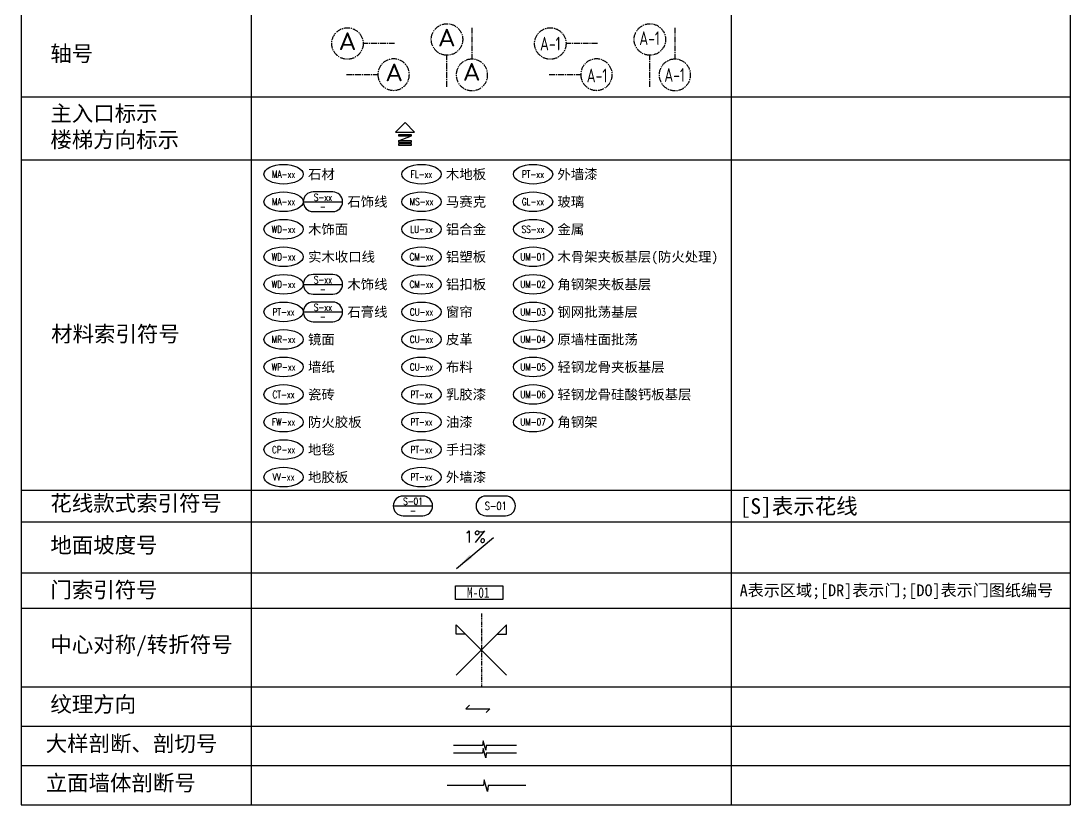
# Model space of a CAD drawing. Header units: millimetres. Extents: x -235126 to 312941, y -228449 to 114042.
# Drawn here: x -163310 to -161976, y 35428 to 36425 of the extents above; entities that cross this region are included whole.
import ezdxf
from ezdxf.enums import TextEntityAlignment as Align

# ---------------------------------------------------------------- set-up
doc = ezdxf.new("R2010")
doc.units = ezdxf.units.MM
doc.header["$LTSCALE"] = 800
doc.linetypes.add('CENTER2', pattern=[1.125, 0.75, -0.125, 0.125, -0.125])
doc.linetypes.add('PHANTOM2', pattern=[1.25, 0.625, -0.125, 0.125, -0.125, 0.125, -0.125])
doc.layers.add('AXIS', color=3, linetype='Continuous')
doc.layers.add('FC-地坪铺贴', color=8, linetype='Continuous')
doc.styles.add('HAN', font='romans', dxfattribs={"bigfont": 'hzdx.shx'})
doc.styles.add('HZDX', font='isocp3.shx', dxfattribs={"width": 0.8, "bigfont": 'hzdx.shx'})
doc.styles.add('ISO', font='ISOCP.shx', dxfattribs={"width": 0.75})
doc.styles.add('LINEDRAW', font='txt.shx', dxfattribs={"width": 0.7, "bigfont": '1.shx'})
doc.styles.add('TXT', font='txt.shx')
doc.styles.add('宋-ZY', font='')
doc.styles.add('繁线体', font='simhei.ttf')
doc.styles.add('黑体', font='simhei.ttf', dxfattribs={"width": 0.8})
doc.styles.get('宋-ZY').set_extended_font_data('SimSun')

# ---------------------------------------------------------------- blocks, each defined once
blk = doc.blocks.new('MH3.5')
at = {"color": 2}
blk.add_lwpolyline([(12, -1.75), (0, -1.75), (0, 1.75), (12, 1.75)], close=True, dxfattribs=at)
at = {"color": 4, "ltscale": 2, "style": 'HZDX', "width": 0.8}
blk.add_attdef('CH+2.400', text='', height=2.64, dxfattribs=at).set_placement((5.78, 0.01), align=Align.MIDDLE_CENTER)
blk = doc.blocks.new('MARK-IN')
for p, q in [((-120, -123), (0, 0)), ((0, 0), (120, -123)), ((-120, -123), (120, -123)), ((-83, -235), (83, -171))]:
    blk.add_line(p, q)
for points in [[(83, -171), (83, -156), (-83, -156), (-83, -171)], [(83, -250), (83, -235), (-83, -235), (-83, -250)], [(83, -289), (83, -273), (-83, -273), (-83, -289)]]:
    blk.add_lwpolyline(points, close=True)
blk = doc.blocks.new('A$C48007FC5')
at = {"color": 2}
blk.add_line((0, 0), (9.47, 7.93), dxfattribs=at)
blk.add_solid([(0, 0), (3.37, 3.45), (3.99, 2.71)], dxfattribs=at)
at = {"color": 7, "style": 'HAN'}
blk.add_text('1%', height=3, rotation=359.7652, dxfattribs=at).set_placement((1.87, 6.61))
blk = doc.blocks.new('MARK-S-2')
at = {"color": 0}
blk.add_lwpolyline([(7.5, 2.5), (2.5, 2.5, 1), (2.5, -2.5), (7.5, -2.5, 1)], format="xyb", close=True, dxfattribs=at)
at = {"color": 7, "style": 'LINEDRAW', "width": 0.75}
blk.add_attdef('S-01', text='', height=2, dxfattribs=at).set_placement((5, 0), align=Align.MIDDLE_CENTER)
blk = doc.blocks.new('MARK-S-1')
blk.add_line((0, 0), (10, 0))
at = {"color": 0}
blk.add_lwpolyline([(7.5, 2.5), (2.5, 2.5, 1), (2.5, -2.5), (7.5, -2.5, 1)], format="xyb", close=True, dxfattribs=at)
at = {"color": 7, "style": 'LINEDRAW', "width": 0.75}
for tag, p in [('S-01', (5, 1.15)), ('-', (5, -1.23))]:
    blk.add_attdef(tag, text='', height=1.8, dxfattribs=at).set_placement(p, align=Align.MIDDLE_CENTER)
blk = doc.blocks.new('MARK-ME-M1')
blk.add_ellipse((5, 0), major_axis=(5, 0), ratio=0.5)
at = {"color": 7, "style": '宋-ZY'}
blk.add_attdef('MA-XX', text='', height=1.88, dxfattribs=at).set_placement((5, 0), align=Align.MIDDLE_CENTER)
blk.add_attdef('材料', text='', height=2.5, dxfattribs=at).set_placement((11.2, 0), align=Align.MIDDLE_LEFT)
blk = doc.blocks.new('MARK-ME-M2')
blk.add_line((10, 0), (20, 0))
blk.add_lwpolyline([(17.5, 2.5), (12.5, 2.5, 1), (12.5, -2.5), (17.5, -2.5, 1)], format="xyb", close=True)
blk.add_ellipse((5, 0), major_axis=(5, 0), ratio=0.5)
at = {"color": 2, "style": 'TXT', "width": 0.75}
for tag, p in [('MA-XX', (5, 0)), ('S-01', (15, 1.15)), ('-', (15, -1.23))]:
    blk.add_attdef(tag, text='', height=1.8, dxfattribs=at).set_placement(p, align=Align.MIDDLE_CENTER)
at = {"color": 7, "style": '宋-ZY'}
blk.add_attdef('材料', text='', height=2.5, dxfattribs=at).set_placement((21.2, 0), align=Align.MIDDLE_LEFT)
blk = doc.blocks.new('ZHTHA1')
at = {"color": 8, "linetype": 'CENTER2', "ltscale": 0.0025}
blk.add_line((0, 0), (-8, 0), dxfattribs=at)
blk.add_ellipse((-12, 0), major_axis=(2.83, 2.83), ratio=1, start_param=5.497787, end_param=11.780972, dxfattribs=at)
at = {"color": 7, "style": 'ISO', "width": 1.25}
blk.add_attdef('A', text='', height=4.5, dxfattribs=at).set_placement((-12, -3.03), align=Align.BOTTOM_CENTER)

msp = doc.modelspace()

# ---------------------------------------------------------------- linework, layer by layer
for p, q in [((-163309.9, 37223.5), (-163309.9, 35428.4)), ((-163017.3, 37223.5), (-163017.3, 35428.4)), ((-162406.6, 37223.5), (-162406.6, 35428.4)), ((-161975.7, 37223.5), (-161975.7, 35428.4)), ((-163309.9, 36328.4), (-161975.7, 36328.4)), ((-163309.9, 36328.4), (-161975.7, 36328.4)), ((-163309.9, 36248.4), (-161975.7, 36248.4)), ((-163309.9, 36248.4), (-161975.7, 36248.4)), ((-163309.9, 35828.4), (-161975.7, 35828.4)), ((-163309.9, 35828.4), (-161975.7, 35828.4)), ((-163309.9, 35828.4), (-161975.7, 35828.4)), ((-163309.9, 35788.4), (-161975.7, 35788.4)), ((-163309.9, 35788.4), (-161975.7, 35788.4)), ((-163309.9, 35788.4), (-161975.7, 35788.4)), ((-163309.9, 35723.4), (-161975.7, 35723.4)), ((-163309.9, 35723.4), (-161975.7, 35723.4)), ((-163309.9, 35723.4), (-161975.7, 35723.4)), ((-163309.9, 35723.4), (-161975.7, 35723.4)), ((-163309.9, 35723.4), (-161975.7, 35723.4)), ((-163309.9, 35723.4), (-161975.7, 35723.4)), ((-163309.9, 35723.4), (-161975.7, 35723.4)), ((-163309.9, 35678.4), (-161975.7, 35678.4)), ((-163309.9, 35578.4), (-161975.7, 35578.4)), ((-163309.9, 35578.4), (-161975.7, 35578.4)), ((-163309.9, 35578.4), (-161975.7, 35578.4)), ((-163309.9, 35528.4), (-161975.7, 35528.4)), ((-163309.9, 35478.4), (-161975.7, 35478.4)), ((-163309.9, 35428.4), (-161975.7, 35428.4))]:
    msp.add_line(p, q)
at = {"color": 253, "linetype": 'PHANTOM2', "ltscale": 0.01}
msp.add_line((-162724.4, 35671.7), (-162724.4, 35578.5), dxfattribs=at)
msp.add_lwpolyline([(-162697.7, 36284, 0, 0, 0), (-162645, 36284, 6, 0, 0), (-162621.5, 36284, 0, 0, 0)], format="xyseb")
at = {"color": 2}
for points in [[(-162744.4, 35645.3), (-162756.4, 35645.3), (-162756.4, 35657.3), (-162692.4, 35593.3)], [(-162704.4, 35645.3), (-162692.4, 35645.3), (-162692.4, 35657.3), (-162756.4, 35593.3)]]:
    msp.add_lwpolyline(points, dxfattribs=at)
at = {"color": 7}
for points in [[(-162679.9, 35504.1), (-162718.1, 35504.1), (-162718.7, 35498.1), (-162722.3, 35510.1), (-162722.9, 35504.1), (-162760, 35504.1)], [(-162679.9, 35494.1), (-162718.1, 35494.1), (-162718.7, 35488.1), (-162722.3, 35500.1), (-162722.9, 35494.1), (-162760, 35494.1)], [(-162668, 35453), (-162715.6, 35453), (-162716.4, 35445.5), (-162720.9, 35460.5), (-162721.6, 35453), (-162768, 35453)]]:
    msp.add_lwpolyline(points, dxfattribs=at)
at = {"layer": 'FC-地坪铺贴', "color": 7}
msp.add_lwpolyline([(-162739.5, 35555.3), (-162744.1, 35550.7), (-162713.5, 35550.7), (-162718.1, 35546.1)], dxfattribs=at)

# ---------------------------------------------------------------- block references
for name, p, xscale, yscale, zscale in [('MARK-IN', (-162821.5, 36295.8), 0.1000000000021828, 0.1000000000021828, 0.1000000000021828), ('A$C48007FC5', (-162756.2, 35728.9), 5, 5, 5)]:
    msp.add_blockref(name, p, dxfattribs=dict(xscale=xscale, yscale=yscale, zscale=zscale))
ref = msp.add_blockref('MARK-ME-M1', (-163000.9, 36230.1), dxfattribs=dict(xscale=5, yscale=5, zscale=5))
ref.add_attrib('材料', '石材', dxfattribs={"color": 7, "height": 12.5, "style": '宋-ZY'}).set_placement((-162944.9, 36230.1), align=Align.MIDDLE_LEFT)
ref.add_attrib('MA-XX', 'MA-xx', dxfattribs={"color": 2, "height": 9, "style": 'TXT', "width": 0.75}).set_placement((-162975.9, 36230.1), align=Align.MIDDLE_CENTER)
ref = msp.add_blockref('MARK-ME-M1', (-162825.5, 36230.1), dxfattribs=dict(xscale=5, yscale=5, zscale=5))
ref.add_attrib('材料', '木地板', dxfattribs={"color": 7, "height": 12.5, "style": '宋-ZY'}).set_placement((-162769.5, 36230.1), align=Align.MIDDLE_LEFT)
ref.add_attrib('MA-XX', 'FL-xx', dxfattribs={"color": 2, "height": 9, "style": 'TXT', "width": 0.75}).set_placement((-162800.5, 36230.1), align=Align.MIDDLE_CENTER)
ref = msp.add_blockref('MARK-ME-M1', (-162683.7, 36230.1), dxfattribs=dict(xscale=5, yscale=5, zscale=5))
ref.add_attrib('材料', '外墙漆', dxfattribs={"color": 7, "height": 12.5, "style": '宋-ZY'}).set_placement((-162627.7, 36230.1), align=Align.MIDDLE_LEFT)
ref.add_attrib('MA-XX', 'PT-xx', dxfattribs={"color": 2, "height": 9, "style": 'TXT', "width": 0.75}).set_placement((-162658.7, 36230.1), align=Align.MIDDLE_CENTER)
at = {"xscale": 5, "yscale": 5, "zscale": 5}
for p, values in [((-163000.9, 36195.1), {'MA-XX': 'MA-xx', '-': '-', 'S-01': 'S-xx', '材料': '石饰线'}), ((-163000.9, 36090.1), {'MA-XX': 'WD-xx', '-': '-', 'S-01': 'S-xx', '材料': '木饰线'}), ((-163000.9, 36055.1), {'MA-XX': 'PT-xx', '-': '-', 'S-01': 'S-xx', '材料': '石膏线'})]:
    msp.add_blockref('MARK-ME-M2', p, dxfattribs=at).add_auto_attribs(values)
ref = msp.add_blockref('MARK-ME-M1', (-162825.5, 36195.1), dxfattribs=dict(xscale=5, yscale=5, zscale=5))
ref.add_attrib('材料', '马赛克', dxfattribs={"color": 7, "height": 12.5, "style": '宋-ZY'}).set_placement((-162769.5, 36195.1), align=Align.MIDDLE_LEFT)
ref.add_attrib('MA-XX', 'MS-xx', dxfattribs={"color": 2, "height": 9, "style": 'TXT', "width": 0.75}).set_placement((-162800.5, 36195.1), align=Align.MIDDLE_CENTER)
ref = msp.add_blockref('MARK-ME-M1', (-162683.7, 36195.1), dxfattribs=dict(xscale=5, yscale=5, zscale=5))
ref.add_attrib('材料', '玻璃', dxfattribs={"color": 7, "height": 12.5, "style": '宋-ZY'}).set_placement((-162627.7, 36195.1), align=Align.MIDDLE_LEFT)
ref.add_attrib('MA-XX', 'GL-xx', dxfattribs={"color": 2, "height": 9, "style": 'TXT', "width": 0.75}).set_placement((-162658.7, 36195.1), align=Align.MIDDLE_CENTER)
ref = msp.add_blockref('MARK-ME-M1', (-163000.9, 36160.1), dxfattribs=dict(xscale=5, yscale=5, zscale=5))
ref.add_attrib('材料', '木饰面', dxfattribs={"color": 7, "height": 12.5, "style": '宋-ZY'}).set_placement((-162944.9, 36160.1), align=Align.MIDDLE_LEFT)
ref.add_attrib('MA-XX', 'WD-xx', dxfattribs={"color": 2, "height": 9, "style": 'TXT', "width": 0.75}).set_placement((-162975.9, 36160.1), align=Align.MIDDLE_CENTER)
ref = msp.add_blockref('MARK-ME-M1', (-162825.5, 36160.1), dxfattribs=dict(xscale=5, yscale=5, zscale=5))
ref.add_attrib('材料', '铝合金', dxfattribs={"color": 7, "height": 12.5, "style": '宋-ZY'}).set_placement((-162769.5, 36160.1), align=Align.MIDDLE_LEFT)
ref.add_attrib('MA-XX', 'LU-xx', dxfattribs={"color": 2, "height": 9, "style": 'TXT', "width": 0.75}).set_placement((-162800.5, 36160.1), align=Align.MIDDLE_CENTER)
ref = msp.add_blockref('MARK-ME-M1', (-162683.7, 36160.1), dxfattribs=dict(xscale=5, yscale=5, zscale=5))
ref.add_attrib('材料', '金属', dxfattribs={"color": 7, "height": 12.5, "style": '宋-ZY'}).set_placement((-162627.7, 36160.1), align=Align.MIDDLE_LEFT)
ref.add_attrib('MA-XX', 'SS-xx', dxfattribs={"color": 2, "height": 9, "style": 'TXT', "width": 0.75}).set_placement((-162658.7, 36160.1), align=Align.MIDDLE_CENTER)
ref = msp.add_blockref('MARK-ME-M1', (-163000.9, 36125.1), dxfattribs=dict(xscale=5, yscale=5, zscale=5))
ref.add_attrib('材料', '实木收口线', dxfattribs={"color": 7, "height": 12.5, "style": '宋-ZY'}).set_placement((-162944.9, 36125.1), align=Align.MIDDLE_LEFT)
ref.add_attrib('MA-XX', 'WD-xx', dxfattribs={"color": 2, "height": 9, "style": 'TXT', "width": 0.75}).set_placement((-162975.9, 36125.1), align=Align.MIDDLE_CENTER)
ref = msp.add_blockref('MARK-ME-M1', (-162825.5, 36125.1), dxfattribs=dict(xscale=5, yscale=5, zscale=5))
ref.add_attrib('材料', '铝塑板', dxfattribs={"color": 7, "height": 12.5, "style": '宋-ZY'}).set_placement((-162769.5, 36125.1), align=Align.MIDDLE_LEFT)
ref.add_attrib('MA-XX', 'CM-xx', dxfattribs={"color": 2, "height": 9, "style": 'TXT', "width": 0.75}).set_placement((-162800.5, 36125.1), align=Align.MIDDLE_CENTER)
ref = msp.add_blockref('MARK-ME-M1', (-162683.7, 36125.1), dxfattribs=dict(xscale=5, yscale=5, zscale=5))
ref.add_attrib('材料', '木骨架夹板基层(防火处理)', dxfattribs={"color": 7, "height": 12.5, "style": '宋-ZY'}).set_placement((-162627.7, 36125.1), align=Align.MIDDLE_LEFT)
ref.add_attrib('MA-XX', 'UM-01', dxfattribs={"color": 2, "height": 9, "style": 'TXT', "width": 0.75}).set_placement((-162658.7, 36125.1), align=Align.MIDDLE_CENTER)
ref = msp.add_blockref('MARK-ME-M1', (-162825.5, 36090.1), dxfattribs=dict(xscale=5, yscale=5, zscale=5))
ref.add_attrib('材料', '铝扣板', dxfattribs={"color": 7, "height": 12.5, "style": '宋-ZY'}).set_placement((-162769.5, 36090.1), align=Align.MIDDLE_LEFT)
ref.add_attrib('MA-XX', 'CM-xx', dxfattribs={"color": 2, "height": 9, "style": 'TXT', "width": 0.75}).set_placement((-162800.5, 36090.1), align=Align.MIDDLE_CENTER)
ref = msp.add_blockref('MARK-ME-M1', (-162683.7, 36090.1), dxfattribs=dict(xscale=5, yscale=5, zscale=5))
ref.add_attrib('材料', '角钢架夹板基层', dxfattribs={"color": 7, "height": 12.5, "style": '宋-ZY'}).set_placement((-162627.7, 36090.1), align=Align.MIDDLE_LEFT)
ref.add_attrib('MA-XX', 'UM-02', dxfattribs={"color": 2, "height": 9, "style": 'TXT', "width": 0.75}).set_placement((-162658.7, 36090.1), align=Align.MIDDLE_CENTER)
ref = msp.add_blockref('MARK-ME-M1', (-162825.5, 36055.1), dxfattribs=dict(xscale=5, yscale=5, zscale=5))
ref.add_attrib('材料', '窗帘', dxfattribs={"color": 7, "height": 12.5, "style": '宋-ZY'}).set_placement((-162769.5, 36055.1), align=Align.MIDDLE_LEFT)
ref.add_attrib('MA-XX', 'CU-xx', dxfattribs={"color": 2, "height": 9, "style": 'TXT', "width": 0.75}).set_placement((-162800.5, 36055.1), align=Align.MIDDLE_CENTER)
ref = msp.add_blockref('MARK-ME-M1', (-162683.7, 36055.1), dxfattribs=dict(xscale=5, yscale=5, zscale=5))
ref.add_attrib('材料', '钢网批荡基层', dxfattribs={"color": 7, "height": 12.5, "style": '宋-ZY'}).set_placement((-162627.7, 36055.1), align=Align.MIDDLE_LEFT)
ref.add_attrib('MA-XX', 'UM-03', dxfattribs={"color": 2, "height": 9, "style": 'TXT', "width": 0.75}).set_placement((-162658.7, 36055.1), align=Align.MIDDLE_CENTER)
ref = msp.add_blockref('MARK-ME-M1', (-163000.9, 36020.1), dxfattribs=dict(xscale=5, yscale=5, zscale=5))
ref.add_attrib('材料', '镜面', dxfattribs={"color": 7, "height": 12.5, "style": '宋-ZY'}).set_placement((-162944.9, 36020.1), align=Align.MIDDLE_LEFT)
ref.add_attrib('MA-XX', 'MR-xx', dxfattribs={"color": 2, "height": 9, "style": 'TXT', "width": 0.75}).set_placement((-162975.9, 36020.1), align=Align.MIDDLE_CENTER)
ref = msp.add_blockref('MARK-ME-M1', (-162825.5, 36020.1), dxfattribs=dict(xscale=5, yscale=5, zscale=5))
ref.add_attrib('材料', '皮革', dxfattribs={"color": 7, "height": 12.5, "style": '宋-ZY'}).set_placement((-162769.5, 36020.1), align=Align.MIDDLE_LEFT)
ref.add_attrib('MA-XX', 'CU-xx', dxfattribs={"color": 2, "height": 9, "style": 'TXT', "width": 0.75}).set_placement((-162800.5, 36020.1), align=Align.MIDDLE_CENTER)
ref = msp.add_blockref('MARK-ME-M1', (-162683.7, 36020.1), dxfattribs=dict(xscale=5, yscale=5, zscale=5))
ref.add_attrib('材料', '原墙柱面批荡', dxfattribs={"color": 7, "height": 12.5, "style": '宋-ZY'}).set_placement((-162627.7, 36020.1), align=Align.MIDDLE_LEFT)
ref.add_attrib('MA-XX', 'UM-04', dxfattribs={"color": 2, "height": 9, "style": 'TXT', "width": 0.75}).set_placement((-162658.7, 36020.1), align=Align.MIDDLE_CENTER)
ref = msp.add_blockref('MARK-ME-M1', (-163000.9, 35985.1), dxfattribs=dict(xscale=5, yscale=5, zscale=5))
ref.add_attrib('材料', '墙纸', dxfattribs={"color": 7, "height": 12.5, "style": '宋-ZY'}).set_placement((-162944.9, 35985.1), align=Align.MIDDLE_LEFT)
ref.add_attrib('MA-XX', 'WP-xx', dxfattribs={"color": 2, "height": 9, "style": 'TXT', "width": 0.75}).set_placement((-162975.9, 35985.1), align=Align.MIDDLE_CENTER)
ref = msp.add_blockref('MARK-ME-M1', (-162825.5, 35985.1), dxfattribs=dict(xscale=5, yscale=5, zscale=5))
ref.add_attrib('材料', '布料', dxfattribs={"color": 7, "height": 12.5, "style": '宋-ZY'}).set_placement((-162769.5, 35985.1), align=Align.MIDDLE_LEFT)
ref.add_attrib('MA-XX', 'CU-xx', dxfattribs={"color": 2, "height": 9, "style": 'TXT', "width": 0.75}).set_placement((-162800.5, 35985.1), align=Align.MIDDLE_CENTER)
ref = msp.add_blockref('MARK-ME-M1', (-162683.7, 35985.1), dxfattribs=dict(xscale=5, yscale=5, zscale=5))
ref.add_attrib('材料', '轻钢龙骨夹板基层', dxfattribs={"color": 7, "height": 12.5, "style": '宋-ZY'}).set_placement((-162627.7, 35985.1), align=Align.MIDDLE_LEFT)
ref.add_attrib('MA-XX', 'UM-05', dxfattribs={"color": 2, "height": 9, "style": 'TXT', "width": 0.75}).set_placement((-162658.7, 35985.1), align=Align.MIDDLE_CENTER)
ref = msp.add_blockref('MARK-ME-M1', (-163000.9, 35950.1), dxfattribs=dict(xscale=5, yscale=5, zscale=5))
ref.add_attrib('材料', '瓷砖', dxfattribs={"color": 7, "height": 12.5, "style": '宋-ZY'}).set_placement((-162944.9, 35950.1), align=Align.MIDDLE_LEFT)
ref.add_attrib('MA-XX', 'CT-xx', dxfattribs={"color": 2, "height": 9, "style": 'TXT', "width": 0.75}).set_placement((-162975.9, 35950.1), align=Align.MIDDLE_CENTER)
ref = msp.add_blockref('MARK-ME-M1', (-162825.5, 35950.1), dxfattribs=dict(xscale=5, yscale=5, zscale=5))
ref.add_attrib('材料', '乳胶漆', dxfattribs={"color": 7, "height": 12.5, "style": '宋-ZY'}).set_placement((-162769.5, 35950.1), align=Align.MIDDLE_LEFT)
ref.add_attrib('MA-XX', 'PT-xx', dxfattribs={"color": 2, "height": 9, "style": 'TXT', "width": 0.75}).set_placement((-162800.5, 35950.1), align=Align.MIDDLE_CENTER)
ref = msp.add_blockref('MARK-ME-M1', (-162683.7, 35950.1), dxfattribs=dict(xscale=5, yscale=5, zscale=5))
ref.add_attrib('材料', '轻钢龙骨硅酸钙板基层', dxfattribs={"color": 7, "height": 12.5, "style": '宋-ZY'}).set_placement((-162627.7, 35950.1), align=Align.MIDDLE_LEFT)
ref.add_attrib('MA-XX', 'UM-06', dxfattribs={"color": 2, "height": 9, "style": 'TXT', "width": 0.75}).set_placement((-162658.7, 35950.1), align=Align.MIDDLE_CENTER)
ref = msp.add_blockref('MARK-ME-M1', (-163000.9, 35915.1), dxfattribs=dict(xscale=5, yscale=5, zscale=5))
ref.add_attrib('材料', '防火胶板', dxfattribs={"color": 7, "height": 12.5, "style": '宋-ZY'}).set_placement((-162944.9, 35915.1), align=Align.MIDDLE_LEFT)
ref.add_attrib('MA-XX', 'FW-xx', dxfattribs={"color": 2, "height": 9, "style": 'TXT', "width": 0.75}).set_placement((-162975.9, 35915.1), align=Align.MIDDLE_CENTER)
ref = msp.add_blockref('MARK-ME-M1', (-162825.5, 35915.1), dxfattribs=dict(xscale=5, yscale=5, zscale=5))
ref.add_attrib('材料', '油漆', dxfattribs={"color": 7, "height": 12.5, "style": '宋-ZY'}).set_placement((-162769.5, 35915.1), align=Align.MIDDLE_LEFT)
ref.add_attrib('MA-XX', 'PT-xx', dxfattribs={"color": 2, "height": 9, "style": 'TXT', "width": 0.75}).set_placement((-162800.5, 35915.1), align=Align.MIDDLE_CENTER)
ref = msp.add_blockref('MARK-ME-M1', (-162683.7, 35915.1), dxfattribs=dict(xscale=5, yscale=5, zscale=5))
ref.add_attrib('材料', '角钢架', dxfattribs={"color": 7, "height": 12.5, "style": '宋-ZY'}).set_placement((-162627.7, 35915.1), align=Align.MIDDLE_LEFT)
ref.add_attrib('MA-XX', 'UM-07', dxfattribs={"color": 2, "height": 9, "style": 'TXT', "width": 0.75}).set_placement((-162658.7, 35915.1), align=Align.MIDDLE_CENTER)
ref = msp.add_blockref('MARK-ME-M1', (-163000.9, 35880.1), dxfattribs=dict(xscale=5, yscale=5, zscale=5))
ref.add_attrib('材料', '地毯', dxfattribs={"color": 7, "height": 12.5, "style": '宋-ZY'}).set_placement((-162944.9, 35880.1), align=Align.MIDDLE_LEFT)
ref.add_attrib('MA-XX', 'CP-xx', dxfattribs={"color": 2, "height": 9, "style": 'TXT', "width": 0.75}).set_placement((-162975.9, 35880.1), align=Align.MIDDLE_CENTER)
ref = msp.add_blockref('MARK-ME-M1', (-162825.5, 35880.1), dxfattribs=dict(xscale=5, yscale=5, zscale=5))
ref.add_attrib('材料', '手扫漆', dxfattribs={"color": 7, "height": 12.5, "style": '宋-ZY'}).set_placement((-162769.5, 35880.1), align=Align.MIDDLE_LEFT)
ref.add_attrib('MA-XX', 'PT-xx', dxfattribs={"color": 2, "height": 9, "style": 'TXT', "width": 0.75}).set_placement((-162800.5, 35880.1), align=Align.MIDDLE_CENTER)
ref = msp.add_blockref('MARK-ME-M1', (-163000.9, 35845.1), dxfattribs=dict(xscale=5, yscale=5, zscale=5))
ref.add_attrib('材料', '地胶板', dxfattribs={"color": 7, "height": 12.5, "style": '宋-ZY'}).set_placement((-162944.9, 35845.1), align=Align.MIDDLE_LEFT)
ref.add_attrib('MA-XX', 'VV-xx', dxfattribs={"color": 2, "height": 9, "style": 'TXT', "width": 0.75}).set_placement((-162975.9, 35845.1), align=Align.MIDDLE_CENTER)
ref = msp.add_blockref('MARK-ME-M1', (-162825.5, 35845.1), dxfattribs=dict(xscale=5, yscale=5, zscale=5))
ref.add_attrib('材料', '外墙漆', dxfattribs={"color": 7, "height": 12.5, "style": '宋-ZY'}).set_placement((-162769.5, 35845.1), align=Align.MIDDLE_LEFT)
ref.add_attrib('MA-XX', 'PT-xx', dxfattribs={"color": 2, "height": 9, "style": 'TXT', "width": 0.75}).set_placement((-162800.5, 35845.1), align=Align.MIDDLE_CENTER)
ref = msp.add_blockref('MARK-S-1', (-162836.4, 35808.5), dxfattribs=dict(xscale=5, yscale=5, zscale=5))
ref.add_attrib('-', '-', dxfattribs={"color": 2, "height": 9, "style": 'LINEDRAW', "width": 0.75}).set_placement((-162811.4, 35802.3), align=Align.MIDDLE_CENTER)
ref.add_attrib('S-01', 'S-01', dxfattribs={"color": 2, "height": 9, "style": 'TXT', "width": 0.75}).set_placement((-162811.4, 35814.2), align=Align.MIDDLE_CENTER)
ref = msp.add_blockref('MARK-S-2', (-162731.1, 35808.5), dxfattribs=dict(xscale=5, yscale=5, zscale=5))
ref.add_attrib('S-01', 'S-01', dxfattribs={"color": 2, "height": 10, "style": 'TXT', "width": 0.75}).set_placement((-162706.1, 35808.5), align=Align.MIDDLE_CENTER)
ref = msp.add_blockref('MH3.5', (-162757.1, 35698.2), dxfattribs=dict(xscale=5, yscale=5, zscale=5))
ref.add_attrib('CH+2.400', 'M-01', dxfattribs={"ltscale": 2, "height": 13.2, "style": '黑体', "width": 0.8}).set_placement((-162728.3, 35698.3), align=Align.MIDDLE_CENTER)
at = {"layer": 'AXIS'}
ref = msp.add_blockref('ZHTHA1', (-162834.7, 36396.2), dxfattribs=dict(at, xscale=5, yscale=5, zscale=5))
ref.add_attrib('A', 'A', dxfattribs={"layer": '0', "color": 2, "height": 22.5, "style": 'ISO', "width": 1.25}).set_placement((-162894.7, 36381.1), align=Align.BOTTOM_CENTER)
ref = msp.add_blockref('ZHTHA1', (-162768.1, 36341.3), dxfattribs=dict(at, xscale=5, yscale=5, zscale=5, rotation=269.9999999993746))
ref.add_attrib('A', 'A', dxfattribs={"layer": '0', "color": 2, "height": 22.5, "style": 'ISO', "width": 1.25}).set_placement((-162768.4, 36385.7), align=Align.BOTTOM_CENTER)
ref = msp.add_blockref('ZHTHA1', (-162736.4, 36416.3), dxfattribs=dict(at, xscale=-5, yscale=5, zscale=5, rotation=270.0000000009901))
ref.add_attrib('A', 'A', dxfattribs={"layer": '0', "color": 2, "height": 22.5, "style": 'ISO', "width": 1.25}).set_placement((-162736.7, 36342.2), align=Align.BOTTOM_CENTER)
ref = msp.add_blockref('ZHTHA1', (-162576.7, 36396.2), dxfattribs=dict(at, xscale=5, yscale=5, zscale=5))
ref.add_attrib('A', 'A-1', dxfattribs={"layer": '0', "color": 2, "height": 17.5, "style": 'ISO', "width": 0.8}).set_placement((-162636.7, 36382), align=Align.BOTTOM_CENTER)
ref = msp.add_blockref('ZHTHA1', (-162510.1, 36341.3), dxfattribs=dict(at, xscale=5, yscale=5, zscale=5, rotation=269.9999999993746))
ref.add_attrib('A', 'A-1', dxfattribs={"layer": '0', "color": 2, "height": 17.5, "style": 'ISO', "width": 0.8}).set_placement((-162510.4, 36389), align=Align.BOTTOM_CENTER)
ref = msp.add_blockref('ZHTHA1', (-162478.3, 36416.3), dxfattribs=dict(at, xscale=-5, yscale=5, zscale=5, rotation=270.0000000009901))
ref.add_attrib('A', 'A-1', dxfattribs={"layer": '0', "color": 2, "height": 17.5, "style": 'ISO', "width": 0.8}).set_placement((-162478.6, 36342.2), align=Align.BOTTOM_CENTER)
ref = msp.add_blockref('ZHTHA1', (-162896, 36356.7), dxfattribs=dict(at, xscale=-5, yscale=5, zscale=5))
ref.add_attrib('A', 'A', dxfattribs={"layer": '0', "color": 2, "height": 22.5, "rotation": 0, "style": 'ISO', "width": 1.25}).set_placement((-162835.3, 36341.5), align=Align.BOTTOM_CENTER)
ref = msp.add_blockref('ZHTHA1', (-162638, 36356.7), dxfattribs=dict(at, xscale=-5, yscale=5, zscale=5))
ref.add_attrib('A', 'A-1', dxfattribs={"layer": '0', "color": 2, "height": 17.5, "style": 'ISO', "width": 0.8}).set_placement((-162577.3, 36341.5), align=Align.BOTTOM_CENTER)

# ---------------------------------------------------------------- texts
at = {"attachment_point": 4, "style": '繁线体'}
for s, insert, char_height in [('轴号', (-163272.6, 36382.4), 20), ('主入口标示\\P楼梯方向标示', (-163272.6, 36289.6), 20), ('材料索引符号', (-163271.6, 36026), 20), ('花线款式索引符号', (-163272.6, 35810.8), 20), ('[S]表示花线', (-162395.8, 35805.9), 20), ('地面坡度号', (-163272.6, 35757.6), 20), ('门索引符号', (-163272.6, 35700.7), 20), ('A表示区域;[DR]表示门;[DO]表示门图纸编号', (-162395.8, 35699.3), 15), ('中心对称/转折符号', (-163272.6, 35629.9), 20), ('纹理方向', (-163272.6, 35555.3), 20), ('大样剖断、剖切号', (-163278.5, 35505.3), 20), ('立面墙体剖断号', (-163278.5, 35455.3), 20)]:
    msp.add_mtext(s, dxfattribs=dict(at, insert=insert, char_height=char_height))

doc.saveas('drawing.dxf')
